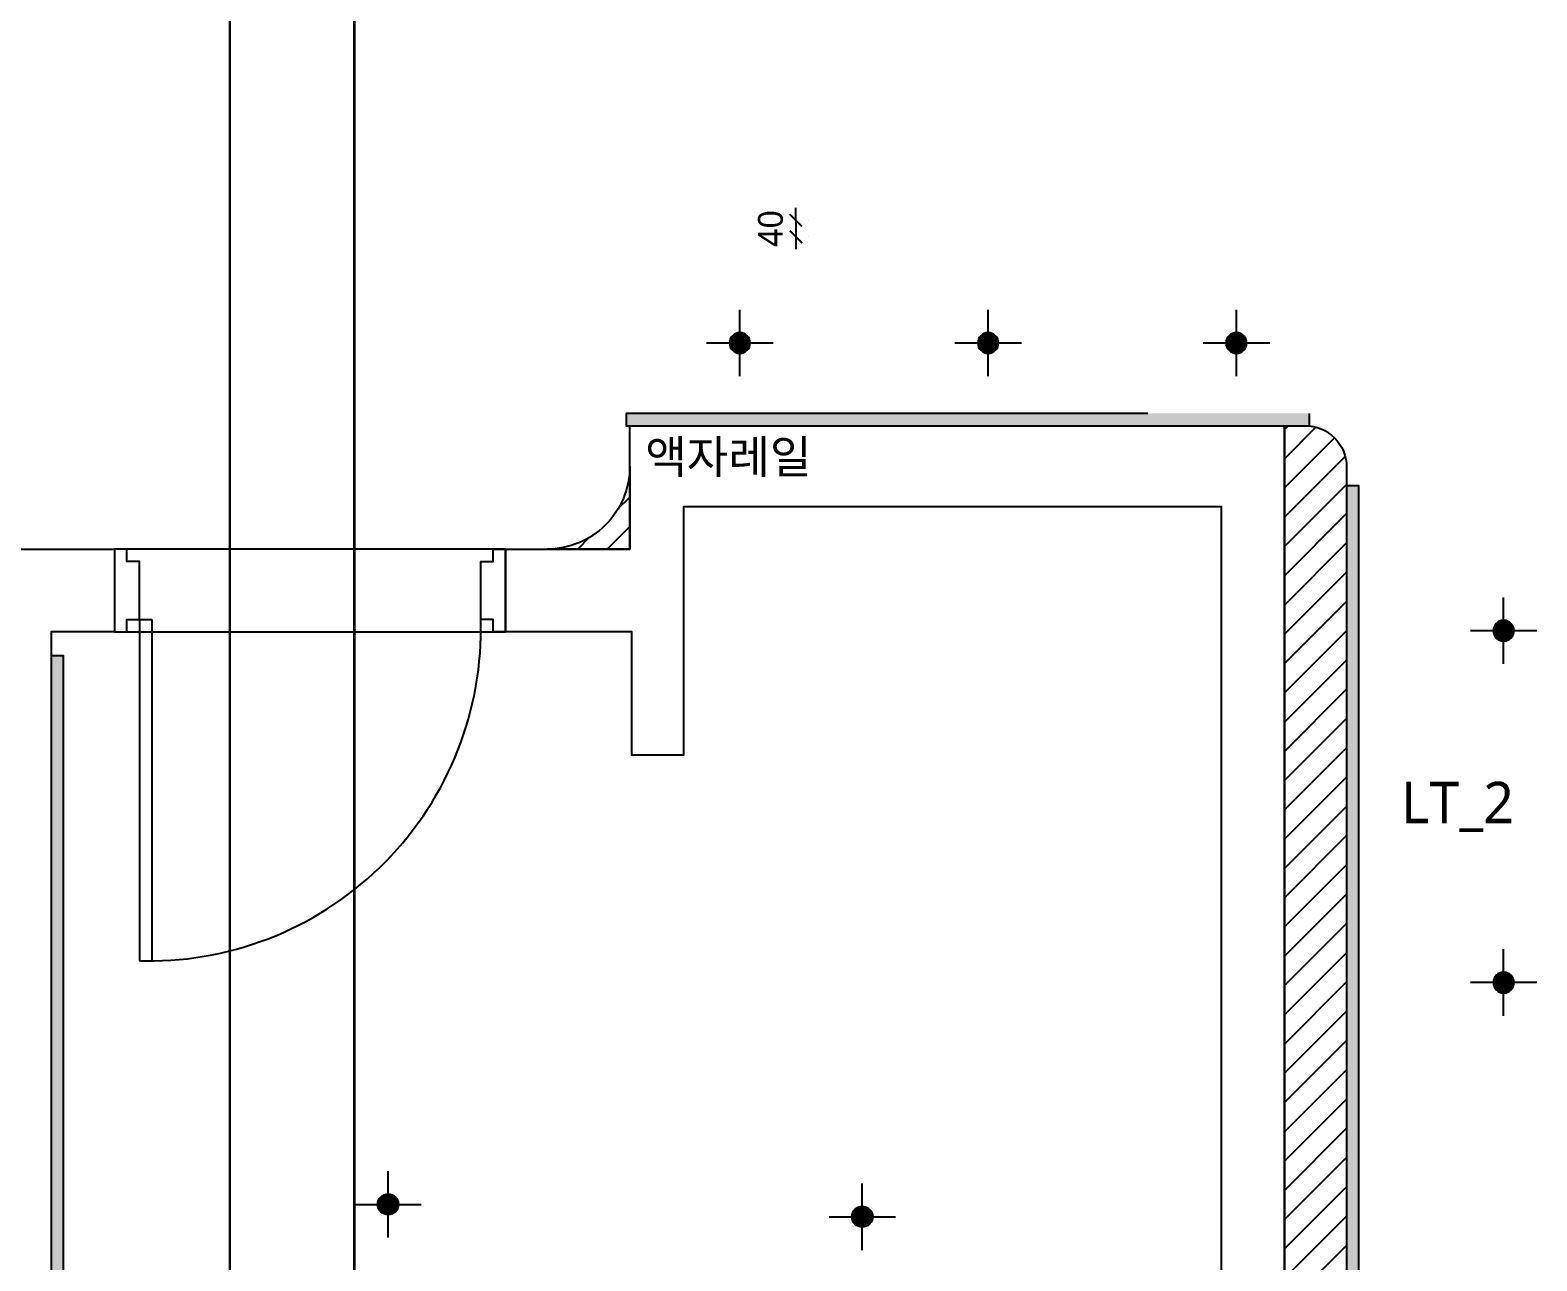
# Model space of a CAD drawing. Header units: millimetres. Extents: x 70151 to 230897, y 35202 to 113211.
# Drawn here: x 173187 to 176828, y 72550 to 75523 of the extents above; entities that cross this region are included whole.
import ezdxf

# ---------------------------------------------------------------- set-up
doc = ezdxf.new("R2010")
doc.units = ezdxf.units.MM
doc.header["$LTSCALE"] = 50
doc.linetypes.add('HID', pattern=[2.5, 1.5, -1])
for name, color, linetype in [('03-WAL NEW', 3, 'Continuous'), ('2-con', 2, 'Continuous'), ('3.기호.계단선', 30, 'Continuous'), ('HAT', 8, 'Continuous'), ('RC-LIGHT', 7, 'Continuous'), ('도면층4', 4, 'Continuous')]:
    doc.layers.add(name, color=color, linetype=linetype)
doc.layers.add('SS-ED', color=3, linetype='Continuous', lineweight=30)
doc.layers.add('SS-RLRG', color=4, linetype='Continuous', lineweight=35)
doc.styles.add('HY 울릉도 L', font='malgun.ttf')
doc.styles.add('코레일둥고', font='malgun.ttf')
doc.dimstyles.new('30', dxfattribs={"dimscale": 30, "dimtxt": 2, "dimasz": 1, "dimexe": 1, "dimexo": 1, "dimgap": 1, "dimtad": 1, "dimdec": 0, "dimrnd": 0.05, "dimdsep": 46, "dimlunit": 6, "dimtxsty": 'HY 울릉도 L', "dimblk": 'ARCHTICK', "dimcen": 2.5, "dimdle": 1, "dimclrd": 133, "dimclre": 133, "dimclrt": 30, "dimadec": 0, "dimazin": 0, "dimtfac": 1, "dimtdec": 0, "dimtix": 1, "dimtmove": 2, "dimatfit": 3, "dimldrblk": 'ARCHTICK', "dimfxl": 1, "dimlwd": -1, "dimlwe": -1, "dimarcsym": 0})

# ---------------------------------------------------------------- blocks, each defined once
blk = doc.blocks.new('cjvjf')
at = {"layer": '2-con'}
for points in [[(150368.5, 65904.5), (150368.5, 66078.5), (150681.5, 66078.5), (150681.5, 70048.5), (149381.5, 70048.5), (149381.5, 69448.5), (149256.5, 69448.5), (149256.5, 69746.5), (148951.5, 69746.5), (148951.5, 69946.5), (149251.5, 69946.5), (149251.5, 70244.5), (150833.5, 70244.5), (150833.5, 65904.5), (150368.5, 65904.5)], [(147751.5, 65904.5), (147751.5, 69946.5), (148006.5, 69946.5), (148006.5, 69746.5), (147853.5, 69746.5), (147853.5, 65904.5), (147751.5, 65904.5)]]:
    blk.add_lwpolyline(points, dxfattribs=at)
at = {"layer": '도면층4'}
for p, q in [((148951.5, 69946.5), (148006.5, 69946.5)), ((148066.5, 69776.5), (148066.5, 68951.5)), ((148066.5, 69776.5), (148096.5, 69776.5)), ((148096.5, 69776.5), (148096.5, 68952.1)), ((148006.5, 69746.5), (148951.5, 69746.5)), ((148066.5, 68951.5), (148096.5, 68951.5))]:
    blk.add_line(p, q, dxfattribs=at)
for points in [[(148006.5, 69746.5), (148036.5, 69746.5), (148036.5, 69776.5), (148066.5, 69776.5), (148066.5, 69916.5), (148036.5, 69916.5), (148036.5, 69946.5), (148006.5, 69946.5), (148006.5, 69746.5)], [(148951.5, 69746.5), (148921.5, 69746.5), (148921.5, 69776.5), (148891.5, 69776.5), (148891.5, 69916.5), (148921.5, 69916.5), (148921.5, 69946.5), (148951.5, 69946.5), (148951.5, 69746.5)]]:
    blk.add_lwpolyline(points, dxfattribs=at)
blk.add_arc((148089, 69754.3), 802.8, 269.4647, 1.5865, dxfattribs=at)
blk = doc.blocks.new('cjscjdeh')
at = {"layer": 'HAT'}
h = blk.add_hatch(dxfattribs=at)
h.set_pattern_fill('_USER', color=8, scale=50, angle=45, pattern_type=0)
h.set_pattern_definition([(45, (-1723.9, -994.563), (-35.355339, 35.355339), [])])
edge = h.paths.add_edge_path()
edge.add_arc((148140.5, 73472.9), 100, 0, 90, ccw=False)
edge.add_line((148240.5, 73472.9), (148240.5, 69057.9))
edge.add_line((148240.5, 69057.9), (147890.5, 69057.9))
edge.add_line((147890.5, 69057.9), (147890.5, 69232.9))
edge.add_line((147890.5, 69232.9), (148090.5, 69232.9))
edge.add_line((148090.5, 69232.9), (148090.5, 73572.9))
h = blk.add_hatch(dxfattribs=at)
h.set_pattern_fill('_USER', color=8, scale=50, angle=45, pattern_type=0)
h.set_pattern_definition([(45, (-3771.124, -1764.79), (-35.355339, 35.355339), [])])
h.paths.add_polyline_path([(146508.5, 73474.9), (146508.5, 73274.9), (146308.5, 73274.9, 0.414214)])
at = {"layer": '03-WAL NEW'}
blk.add_line((148090.5, 73572.9), (148140.5, 73572.9), dxfattribs=at)
for points in [[(148140.5, 73572.9), (148140.5, 73572.9, -0.414214), (148240.5, 73472.9), (148240.5, 69057.9), (147890.5, 69057.9), (147890.5, 69232.9), (148090.5, 69232.9), (148090.5, 73572.9)], [(146508.5, 73474.9), (146508.5, 73474.9, -0.414214), (146308.5, 73274.9), (146308.5, 73274.9)]]:
    blk.add_lwpolyline(points, format="xyb", dxfattribs=at)
blk.add_lwpolyline([(146508.5, 73474.9), (146508.5, 73274.9), (146308.5, 73274.9)], dxfattribs=at)
blk.add_blockref('cjvjf', (-2743, 3328.4))
blk = doc.blocks.new('1')
at = {"linetype": 'Continuous'}
h = blk.add_hatch(color=4, dxfattribs=at)
h.dxf.hatch_style = 1
edge = h.paths.add_edge_path()
edge.add_arc((11539653.5, -14273503.8), 37.5, 0, 360)
at = {"color": 1, "linetype": 'Continuous'}
for p, q in [((11539653.5, -14273637.1), (11539653.5, -14273370.5)), ((11539520.2, -14273503.8), (11539786.8, -14273503.8))]:
    blk.add_line(p, q, dxfattribs=at)
at = {"color": 4, "linetype": 'Continuous'}
for radius in [41.5, 37.5]:
    blk.add_circle((11539653.5, -14273503.8), radius, dxfattribs=at)
blk = doc.blocks.new('_ArchTick')
at = {"color": 0, "linetype": 'ByBlock', "const_width": 0.15}
blk.add_lwpolyline([(-0.5, -0.5), (0.5, 0.5)], dxfattribs=at)
blk = doc.blocks.new('*D243')
at = {"layer": '2-con', "color": 133, "transparency": 16777216}
for p, q in [((175037.8, 75063.9), (175037.8, 75093.9)), ((175037.8, 75063.9), (175037.8, 75023.9)), ((175067.8, 75063.9), (175067.8, 75063.9)), ((175037.8, 75023.9), (175037.8, 74993.9)), ((175067.8, 75023.9), (175067.8, 75023.9))]:
    blk.add_line(p, q, dxfattribs=at)
at = {"layer": 'Defpoints', "color": 0, "transparency": 16777216}
for p in [(175037.8, 75063.9), (175037.8, 75023.9), (175037.8, 75023.9)]:
    blk.add_point(p, dxfattribs=at)
at = {"layer": '2-con', "color": 133, "transparency": 16777216, "xscale": 30, "yscale": 30, "zscale": 30}
for p, rotation in [((175037.8, 75063.9), 270), ((175037.8, 75023.9), 90)]:
    blk.add_blockref('_ArchTick', p, dxfattribs=dict(at, rotation=rotation))
at = {"layer": '2-con', "color": 30, "transparency": 16777216, "insert": (174976.6, 75043.9), "char_height": 60, "attachment_point": 5, "rotation": 90, "style": 'HY 울릉도 L'}
blk.add_mtext('40', dxfattribs=at)
blk = doc.blocks.new('dpdjzjs')
at = {"layer": 'SS-ED'}
blk.add_line((173670.3, 96295.1), (173670.3, 91531.8), dxfattribs=at)
at = {"layer": 'SS-RLRG', "color": 4}
blk.add_line((173970.3, 96495.1), (173970.3, 91931.8), dxfattribs=at)

msp = doc.modelspace()

# ---------------------------------------------------------------- hatches: boundary and pattern name
at = {"layer": '3.기호.계단선'}
h = msp.add_hatch(color=10, dxfattribs=at)
h.dxf.hatch_style = 1
h.paths.add_polyline_path([(176279, 74597.4), (174627.3, 74597.4), (174627.3, 74567.4), (176279, 74567.4)])
h = msp.add_hatch(color=10, dxfattribs=at)
h.dxf.hatch_style = 1
h.paths.add_polyline_path([(176368.4, 74422.4), (176368.4, 70052.4), (176398.4, 70052.4), (176398.4, 74422.4)])
h = msp.add_hatch(color=10, dxfattribs=at)
h.dxf.hatch_style = 1
h.paths.add_polyline_path([(173238.4, 74011.4), (173238.4, 70401.4), (173268.4, 70401.4), (173268.4, 74011.4)])

# ---------------------------------------------------------------- linework, layer by layer
at = {"layer": '3.기호.계단선', "color": 10}
for points in [[(175888.4, 74597.4), (174627.3, 74597.4), (174627.3, 74567.4), (176279, 74567.4), (176279, 74597.4)], [(176368.4, 74422.4), (176368.4, 70052.4), (176398.4, 70052.4), (176398.4, 74422.4), (176368.4, 74422.4)], [(173238.4, 74011.4), (173238.4, 70401.4), (173268.4, 70401.4), (173268.4, 74011.4), (173238.4, 74011.4)]]:
    msp.add_lwpolyline(points, dxfattribs=at)

# ---------------------------------------------------------------- block references
msp.add_blockref('cjscjdeh', (28127.9, 994.6))
at = {"layer": '2-con'}
msp.add_blockref('dpdjzjs', (0, -19992), dxfattribs=at)
at = {"layer": 'RC-LIGHT', "yscale": 0.6024096385271789, "zscale": 0.6024096385271789}
for p, xscale in [((7126500.8, 8673263.7), -0.6024096385271789), ((7127100.8, 8673263.7), -0.6024096385271789), ((7127700.8, 8673263.7), -0.6024096385271789), ((7128346.4, 8672568.6), -0.6024096385271789), ((7128346.4, 8671718.6), -0.6024096385271789), ((-6777546.1, 8671182.7), 0.6024096385271789), ((-6776400.4, 8671152.7), 0.6024096385271789)]:
    msp.add_blockref('1', p, dxfattribs=dict(at, xscale=xscale))

# ---------------------------------------------------------------- texts
at = {"layer": '3.기호.계단선', "color": 10, "style": '코레일둥고'}
msp.add_text('액자레일', height=80, dxfattribs=at).set_placement((174673.7, 74452.3))
at = {"layer": '3.기호.계단선', "linetype": 'HID', "style": '코레일둥고'}
msp.add_text('LT_2', height=100, dxfattribs=at).set_placement((176500.1, 73607.3))

# ---------------------------------------------------------------- dimensions: what is measured, and where the dimension line sits
at = {"layer": '2-con'}
dim = msp.add_linear_dim(base=(175037.8, 75023.9), p1=(175037.8, 75063.9), p2=(175037.8, 75023.9), angle=90, dimstyle='30', override={"dimfxl": 1.25, "dimarcsym": 2}, dxfattribs=at)
dim.commit()
dim.dimension.update_dxf_attribs({"geometry": '*D243', "text_midpoint": (174976.6, 75043.9)})

doc.saveas('drawing.dxf')
